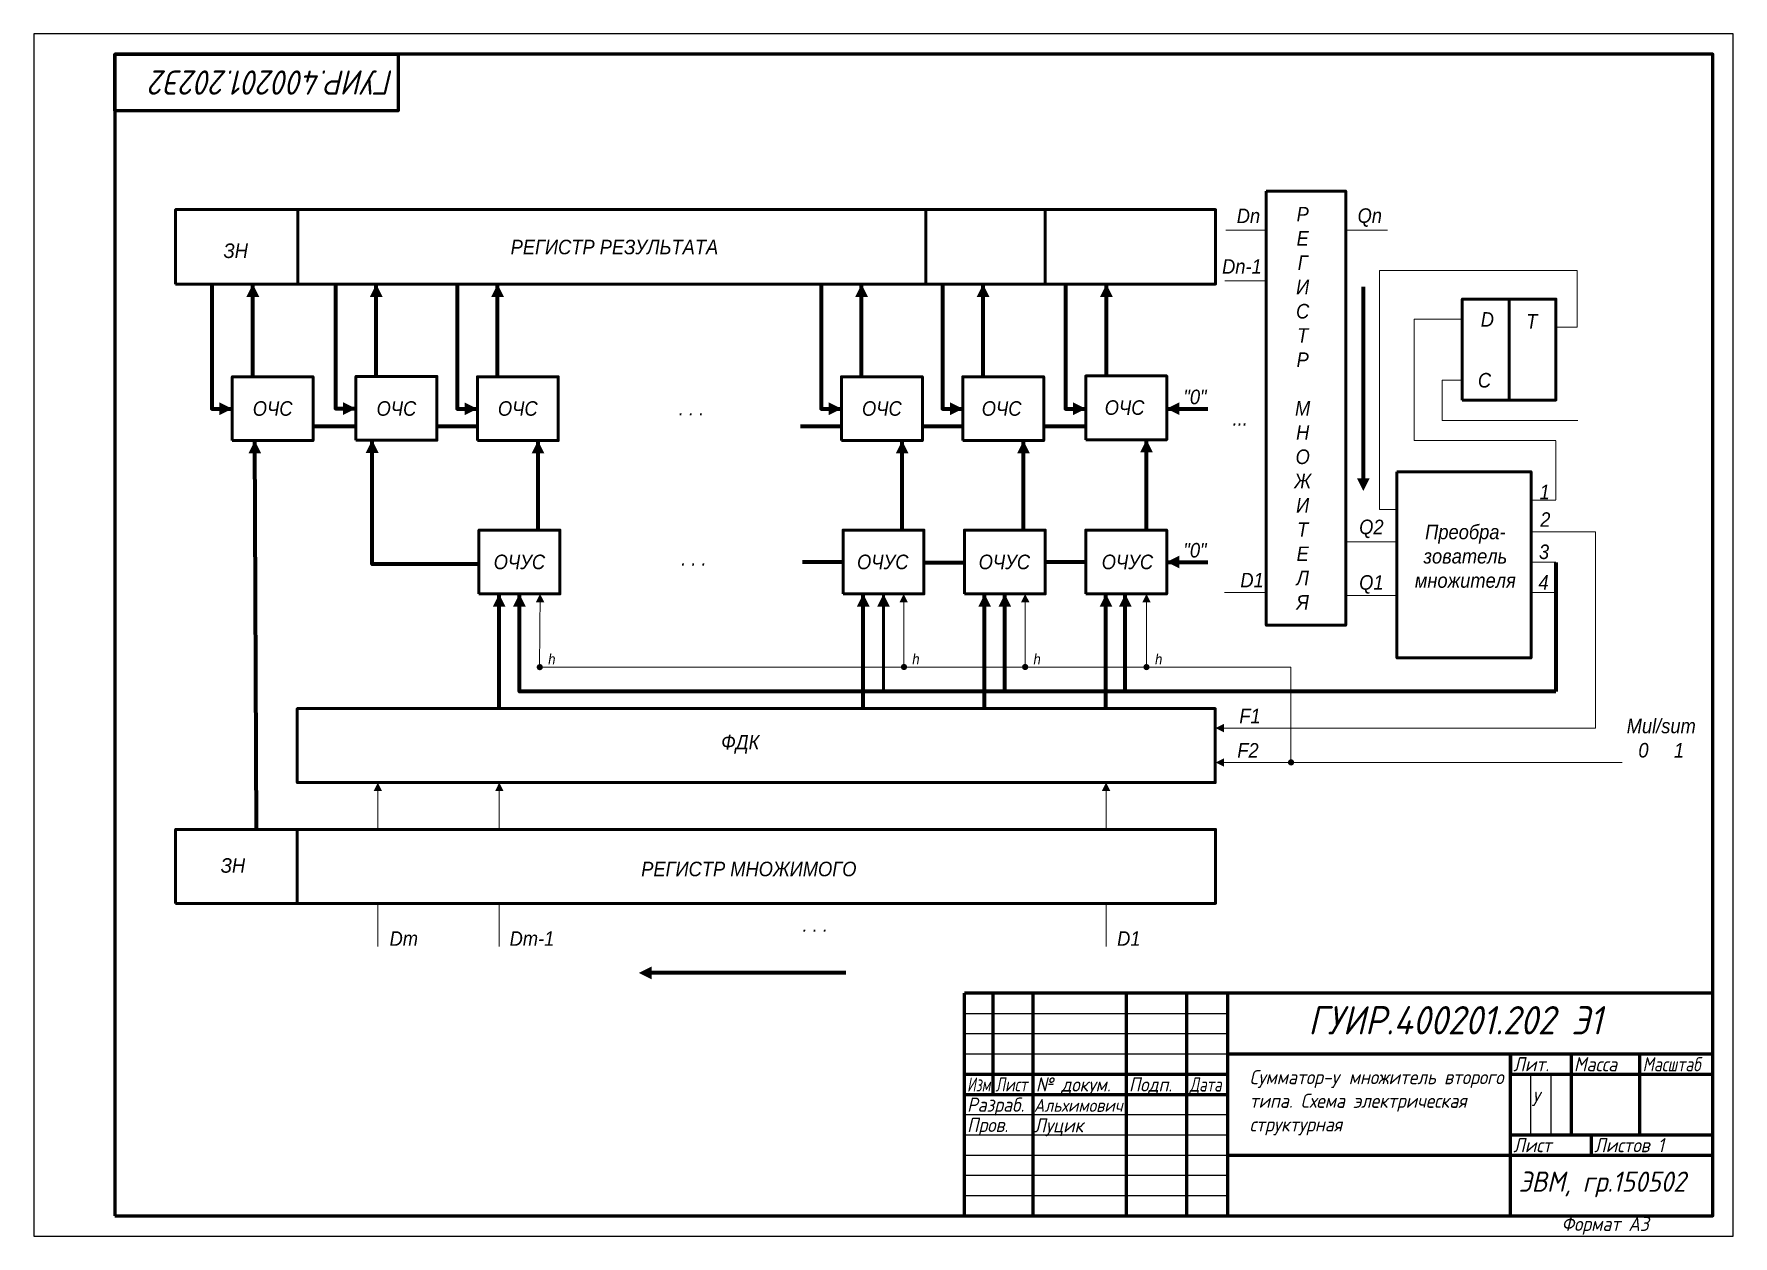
# Model space of a CAD drawing. Header units: millimetres. Extents: x 0 to 420, y 0 to 297.
import ezdxf

# ---------------------------------------------------------------- set-up
doc = ezdxf.new("R2010")
doc.units = ezdxf.units.MM
doc.header["$LTSCALE"] = 0.5
doc.layers.get('0').update_dxf_attribs({"lineweight": 60})
doc.layers.get('Defpoints').update_dxf_attribs({"color": 5})
doc.layers.add('4-текст', color=7, linetype='Continuous', true_color=0x00ad00)
for name, color, linetype in [('PDF_Geometry', 7, 'Continuous'), ('PDF_Solid Fills', 7, 'Continuous'), ('Блок-схема', 7, 'Continuous'), ('Соединительная_линия', 7, 'Continuous')]:
    doc.layers.add(name, color=color, linetype=linetype)
doc.styles.get("Standard").update_dxf_attribs({"font": 'ISOCPEUI.TTF', "width": 0.9})

msp = doc.modelspace()

# ---------------------------------------------------------------- hatches: boundary and pattern name
at = {"lineweight": 20}
h = msp.add_hatch(color=7, dxfattribs=at)
edge = h.paths.add_edge_path()
edge.add_arc((125.03, 140.56), 0.773, 0, 360)
h = msp.add_hatch(color=7, dxfattribs=at)
edge = h.paths.add_edge_path()
edge.add_arc((215.07, 140.59), 0.773, 0, 360)
h = msp.add_hatch(color=7, dxfattribs=at)
edge = h.paths.add_edge_path()
edge.add_arc((245.02, 140.59), 0.773, 0, 360)
h = msp.add_hatch(color=7, dxfattribs=at)
edge = h.paths.add_edge_path()
edge.add_arc((275.01, 140.57), 0.773, 0, 360)
h = msp.add_hatch(color=7, dxfattribs=at)
edge = h.paths.add_edge_path()
edge.add_arc((310.75, 117.02), 0.773, 0, 360)

# ---------------------------------------------------------------- linework, layer by layer
for p, q in [((304.6, 248.5), (294.6, 248.5)), ((353.1, 211.5), (348.1, 211.5)), ((348.1, 211.5), (348.1, 201.5)), ((348.1, 201.5), (381.6, 201.5))]:
    msp.add_line(p, q, dxfattribs=at)
at = {"color": 9, "linetype": 'Continuous', "lineweight": 20}
for p, q in [((341.22, 226.53), (341.22, 196.53)), ((341.22, 226.53), (353.22, 226.53)), ((341.22, 196.53), (376.22, 196.53)), ((376.22, 196.48), (376.22, 181.88)), ((370.09, 181.78), (376.17, 181.78)), ((370.14, 166.53), (376.22, 166.53)), ((370.1, 159.03), (376.1, 159.03))]:
    msp.add_line(p, q, dxfattribs=at)
at = {"color": 9, "linetype": 'Continuous', "lineweight": 50}
msp.add_line((65.1, 130.33), (65.1, 112.03), dxfattribs=at)
at = {"color": 0, "lineweight": 60}
for p, q in [((415, 60), (230, 60)), ((230, 5), (230, 60)), ((237, 60), (237, 35)), ((247, 5), (247, 60)), ((270, 60), (270, 5)), ((285, 5), (285, 60)), ((295, 60), (295, 5)), ((295, 45), (415, 45)), ((365, 5), (365, 45)), ((380, 45), (380, 25)), ((397, 25), (397, 45)), ((230, 40), (295, 40)), ((365, 40), (415, 40)), ((230, 35), (295, 35)), ((365, 25), (415, 25)), ((385, 20), (385, 25)), ((295, 20), (415, 20))]:
    msp.add_line(p, q, dxfattribs=at)
at = {"color": 0, "lineweight": -3}
for p, q in [((230, 55), (295, 55)), ((230, 50), (295, 50)), ((230, 45), (295, 45)), ((370, 25), (370, 40)), ((375, 40), (375, 25)), ((230, 30), (295, 30)), ((230, 25), (295, 25)), ((230, 20), (295, 20)), ((230, 15), (295, 15)), ((230, 10), (295, 10))]:
    msp.add_line(p, q, dxfattribs=at)
at = {"color": 0}
msp.add_line((365, 45), (365, 40), dxfattribs=at)
at = {"lineweight": 60}
msp.add_lwpolyline([(20, 5), (415, 5), (415, 292), (20, 292)], close=True, dxfattribs=at)
msp.add_lwpolyline([(20, 292), (90, 292), (90, 278), (20, 278)], close=True)
at = {"layer": 'Defpoints'}
msp.add_lwpolyline([(0, 0), (420, 0), (420, 297), (0, 297)], close=True, dxfattribs=at)
at = {"layer": 'PDF_Geometry', "lineweight": 90}
for points in [[(74.57, 235.21), (74.57, 204.44), (79.57, 204.43)], [(44, 235.19), (44, 204.42), (49, 204.41)], [(104.59, 235.18), (104.59, 204.41), (109.59, 204.4)], [(194.6, 235.19), (194.6, 204.42), (199.6, 204.41)], [(224.59, 235.18), (224.59, 204.41), (229.59, 204.4)], [(254.99, 235.19), (254.99, 204.42), (260, 204.42)], [(280, 204.41), (290.15, 204.41)], [(280, 166.53), (290.15, 166.52)]]:
    msp.add_lwpolyline(points, dxfattribs=at)
at = {"layer": 'PDF_Solid Fills', "lineweight": 90, "transparency": 33554559}
for points in [[(52.53, 232.05), (54.1, 235.19), (55.67, 232.05)], [(83.03, 232.05), (84.6, 235.19), (86.17, 232.05)], [(113.03, 232.03), (114.6, 235.17), (116.17, 232.03)], [(203.03, 232.05), (204.6, 235.19), (206.17, 232.05)], [(233.03, 232.05), (234.6, 235.19), (236.17, 232.05)], [(263.53, 232.05), (265.1, 235.19), (266.67, 232.05)], [(45.86, 205.98), (49, 204.41), (45.86, 202.84)], [(76.43, 206), (79.57, 204.43), (76.43, 202.86)], [(106.45, 205.97), (109.59, 204.4), (106.45, 202.83)], [(196.46, 205.97), (199.6, 204.41), (196.46, 202.84)], [(226.45, 205.97), (229.59, 204.4), (226.45, 202.84)], [(256.85, 205.98), (259.99, 204.41), (256.85, 202.84)], [(283.14, 202.84), (280, 204.41), (283.14, 205.98)], [(53.03, 193.39), (54.6, 196.53), (56.17, 193.39)], [(82.03, 193.51), (83.6, 196.64), (85.17, 193.51)], [(123.03, 193.39), (124.6, 196.53), (126.17, 193.39)], [(213.03, 193.39), (214.6, 196.53), (216.17, 193.39)], [(243.03, 193.39), (244.6, 196.53), (246.17, 193.39)], [(273.43, 193.63), (275, 196.76), (276.57, 193.63)], [(330.18, 187.23), (328.61, 184.1), (327.04, 187.23)], [(283.14, 164.96), (280, 166.53), (283.14, 168.1)], [(113.43, 155.51), (115, 158.64), (116.57, 155.51)], [(118.43, 155.51), (120, 158.64), (121.57, 155.51)], [(124.05, 156.54), (125.1, 158.64), (126.16, 156.54)], [(203.43, 155.51), (205, 158.64), (206.57, 155.51)], [(208.43, 155.51), (210, 158.64), (211.57, 155.51)], [(213.95, 156.54), (215, 158.64), (216.05, 156.54)], [(233.43, 155.51), (235, 158.64), (236.57, 155.51)], [(238.43, 155.51), (240, 158.64), (241.57, 155.51)], [(243.98, 156.54), (245.03, 158.64), (246.09, 156.54)], [(263.43, 155.49), (265, 158.63), (266.57, 155.49)], [(268.21, 155.51), (269.78, 158.64), (271.35, 155.51)], [(273.96, 156.54), (275.01, 158.64), (276.07, 156.54)], [(294.2, 124.45), (292.09, 125.5), (294.2, 126.55)], [(294.2, 115.95), (292.09, 117), (294.2, 118.05)], [(83.95, 109.92), (85, 112.03), (86.05, 109.92)], [(113.97, 109.92), (115.02, 112.03), (116.08, 109.92)], [(263.97, 109.92), (265.02, 112.03), (266.08, 109.92)], [(152.66, 63.43), (149.52, 65), (152.66, 66.57)]]:
    msp.add_solid(points, dxfattribs=at)
at = {"layer": 'Блок-схема', "linetype": 'Continuous', "lineweight": 50}
for points in [[(304.61, 258.18), (304.61, 150.89), (324.27, 150.89), (324.27, 258.18)], [(35, 235.19), (216.22, 235.19), (65.2, 235.16), (65.2, 253.6), (216.22, 253.6), (35, 253.6)], [(292.1, 253.6), (213.01, 253.6), (292.1, 253.6), (292.1, 235.19), (213.01, 235.19), (292.1, 235.19)], [(353.05, 206.53), (364.64, 206.53), (364.64, 231.51), (353.05, 231.51)], [(364.64, 206.53), (376.22, 206.53), (376.22, 231.51), (364.64, 231.51)], [(49, 196.53), (69, 196.53), (69, 212.29), (49, 212.29)], [(79.6, 196.64), (99.6, 196.64), (99.6, 212.41), (79.6, 212.41)], [(109.6, 196.53), (129.6, 196.53), (129.6, 212.29), (109.6, 212.29)], [(199.6, 196.53), (219.6, 196.53), (219.6, 212.29), (199.6, 212.29)], [(229.6, 196.53), (249.6, 196.53), (249.6, 212.29), (229.6, 212.29)], [(260, 196.76), (280, 196.76), (280, 212.53), (260, 212.53)], [(336.92, 188.83), (336.92, 142.85), (370.09, 142.85), (370.09, 188.83)], [(110, 158.64), (130, 158.64), (130, 174.41), (110, 174.41)], [(200, 158.64), (220, 158.64), (220, 174.41), (200, 174.41)], [(230, 158.64), (250, 158.64), (250, 174.41), (230, 174.41)], [(260, 158.64), (280, 158.64), (280, 174.41), (260, 174.41)], [(292, 130.33), (65.1, 130.33), (292, 130.33), (292, 112.03), (65.1, 112.03), (292, 112.03)], [(35, 82.19), (250.22, 82.19), (65.1, 82.19), (65.1, 100.47), (250.22, 100.47), (35, 100.47)], [(292.09, 100.45), (228.36, 100.45), (292.09, 100.45), (292.09, 82.17), (228.36, 82.17), (292.09, 82.17)]]:
    msp.add_lwpolyline(points, close=True, dxfattribs=at)
at = {"layer": 'Соединительная_линия', "linetype": 'Continuous', "lineweight": 50}
for p, q in [((220.5, 235.19), (220.5, 253.6)), ((250, 235.19), (250, 253.6)), ((209.97, 134.53), (210, 158.64))]:
    msp.add_line(p, q, dxfattribs=at)
at = {"layer": 'Соединительная_линия', "linetype": 'Continuous', "lineweight": 20}
for p, q in [((324.27, 248.53), (334.6, 248.53)), ((294.4, 236), (304.61, 236)), ((332.61, 238.53), (332.61, 179.53)), ((332.61, 179.53), (336.92, 179.53)), ((324.1, 171.53), (336.92, 171.53)), ((125, 140.56), (125.1, 158.64)), ((215.03, 140.56), (215, 158.64)), ((245, 140.56), (245.03, 158.64)), ((275, 140.45), (275.01, 158.64)), ((294.33, 159.03), (304.61, 159.03)), ((324.1, 158.23), (336.92, 158.23)), ((392.6, 117), (292.09, 117)), ((85, 100.45), (85, 112.03)), ((115.02, 100.45), (115.02, 112.03)), ((265.02, 100.45), (265.02, 112.03)), ((85.02, 82.17), (85.02, 71.53)), ((115.02, 82.17), (115.02, 71.53)), ((265.02, 82.17), (265.02, 71.53))]:
    msp.add_line(p, q, dxfattribs=at)
at = {"layer": 'Соединительная_линия', "linetype": 'Continuous', "lineweight": 90}
for p, q in [((54.1, 212.29), (54.1, 235.19)), ((84.6, 212.5), (84.6, 235.19)), ((114.6, 212.5), (114.6, 235.19)), ((204.6, 212.5), (204.6, 235.19)), ((234.6, 212.5), (234.6, 235.19)), ((265.1, 212.5), (265.1, 235.19)), ((328.61, 234.53), (328.61, 187.23)), ((79.6, 200), (69.22, 200)), ((109.6, 200), (99.45, 200)), ((199.6, 200), (189.45, 200)), ((229.6, 200), (219.45, 200)), ((260, 200), (249.85, 200)), ((55, 100.53), (54.6, 196.53)), ((124.6, 174.41), (124.6, 196.53)), ((214.6, 174.41), (214.6, 196.53)), ((244.6, 174.41), (244.6, 196.53)), ((275, 174.64), (275, 196.76)), ((199.89, 166.53), (190, 166.53)), ((230.11, 166.33), (219.9, 166.33)), ((260.11, 166.53), (250, 166.53)), ((376.22, 166.38), (376.22, 134.5)), ((115, 130.64), (115, 158.64)), ((205, 130.34), (205, 158.64)), ((235, 130.34), (235, 158.64)), ((239.97, 134.53), (240, 158.64)), ((265, 130.33), (265, 158.63)), ((269.72, 134.53), (269.78, 158.64)), ((200.66, 65), (152.66, 65))]:
    msp.add_line(p, q, dxfattribs=at)
at = {"layer": 'Соединительная_линия', "linetype": 'Continuous', "lineweight": 20}
for points in [[(376.22, 224.53), (381.47, 224.53), (381.47, 238.53), (332.61, 238.53)], [(370.09, 174.03), (385.97, 174.03), (385.97, 125.5), (292.09, 125.5)], [(310.72, 117), (310.72, 140.56), (125, 140.56)]]:
    msp.add_lwpolyline(points, dxfattribs=at)
at = {"layer": 'Соединительная_линия', "linetype": 'Continuous', "lineweight": 90}
for points in [[(110, 166), (83.6, 166), (83.6, 196.64)], [(376.22, 134.53), (120, 134.53), (120, 158.64)]]:
    msp.add_lwpolyline(points, dxfattribs=at)

# ---------------------------------------------------------------- texts
at = {"color": 0, "lineweight": -3, "width": 0.9}
msp.add_text('Формат А3', height=3.5, dxfattribs=at).set_placement((377.6, 1.25))
at = {"lineweight": 100, "attachment_point": 5}
for s, insert, char_height, width in [('{\\fArial|b0|i1|c0|p0;\\H1x;\\C7;Dn}', (300.21, 252.06), 3.5956, 12.7923), ('{\\fArial|b0|i1|c204|p0;\\H1x;\\C7;Р\\PЕ\\PГ\\PИ\\PС\\PТ\\PР\\fArial|b0|i1|c0|p0;\\P\\fArial|b0|i1|c204|p0;\\PМ\\PН\\PО\\PЖ\\PИ\\PТ\\PЕ\\PЛ\\PЯ}', (313.62, 204.53), 3.5956, 5.9697), ('\\C7;\\fArial|b0|i1|;\\H3.5956148073077;ЗН', (49.87, 243.42), 3.5956, 8.5282), ('\\C7;\\fArial|b0|i1|;\\H3.5956148073077;РЕГИСТР РЕЗУЛЬТАТА', (143.49, 244.34), 3.5956, 68.2254), ('{\\fArial|b0|i1|c0|p0;\\H1x;\\C7;Dn-1}', (298.6, 239.56), 3.5956, 12.7978), ('{\\fArial|b0|i1|c0|p0;\\H1x;\\C7;D}', (359.27, 226.47), 3.5956, 12.7923), ('\\C7;\\fArial|b0|i1|;\\H3.5956148073077;T', (370.26, 226), 3.5956, 8.5282), ('{\\fArial|b0|i1|c0|p0;\\C7;C}', (358.57, 211.42), 3.5956, 12.7923), ('\\C7;\\fArial|b0|i1|;\\H3.5956148073077;ОЧС', (59, 204.44), 3.5956, 12.7923), ('\\C7;\\fArial|b0|i1|;\\H3.5956148073077;ОЧС', (89.6, 204.44), 3.5956, 12.7923), ('\\C7;\\fArial|b0|i1|;\\H3.5956148073077;ОЧС', (119.6, 204.44), 3.5956, 12.7923), ('\\C7;\\fArial|b0|i1|;\\H3.5956148073077;ОЧС', (209.6, 204.44), 3.5956, 12.7923), ('\\C7;\\fArial|b0|i1|;\\H3.5956148073077;ОЧС', (239.2, 204.44), 3.5956, 12.7923), ('\\C7;\\fArial|b0|i1|;\\H3.5956148073077;ОЧС', (269.6, 204.67), 3.5956, 12.7923), ('{\\fArial|b0|i1|c0|p0;\\C7;"0"}', (287, 207.3), 3.5956, 12.7923), ('{\\fArial|b0|i1|c0|p0;\\H1x;\\C7;. . .}', (162.53, 204.54), 3.5956, 12.7923), ('{\\fArial|b0|i1|c0|p0;\\C7;...}', (298.18, 202.04), 3.5956, 12.7978), ('\\C7;\\fArial|b0|i1|;\\H3.5956148073077;1', (373.44, 183.85), 3.5956, 7.3437), ('\\C7;\\fArial|b0|i1|;\\H3.5956148073077;2', (373.61, 177.03), 3.5956, 7.3437), ('\\C7;\\fArial|b0|i1|;\\H3.5956148073077;Преобра-\\Pзователь\\Pмножителя', (353.83, 167.94), 3.5956, 29.5538), ('\\C7;\\fArial|b0|i1|;\\H3.5956148073077;ОЧУС', (120, 166.53), 3.5956, 17.3535), ('\\C7;\\fArial|b0|i1|;\\H3.5956148073077;ОЧУС', (209.82, 166.53), 3.5956, 17.3535), ('\\C7;\\fArial|b0|i1|;\\H3.5956148073077;ОЧУС', (239.88, 166.53), 3.5956, 17.3535), ('\\C7;\\fArial|b0|i1|;\\H3.5956148073077;ОЧУС', (270.3, 166.53), 3.5956, 17.3535), ('{\\fArial|b0|i1|c0|p0;\\C7;"0"}', (287, 169.42), 3.5956, 12.7923), ('\\C7;\\fArial|b0|i1|;\\H3.5956148073077;3', (373.28, 169.03), 3.5956, 7.3437), ('{\\fArial|b0|i1|c0|p0;\\H1x;\\C7;. . .}', (163.13, 167.47), 3.5956, 12.7923), ('\\C7;\\fArial|b0|i1|;\\H3.5956148073077;4', (373.17, 161.5), 3.5956, 7.3437), ('\\C7;\\fArial|b0|i1|;\\H2.5683265227824;h', (128.02, 142.53), 2.5683, 5.9697), ('\\C7;\\fArial|b0|i1|;\\H2.5683265227824;h', (218.02, 142.56), 2.5683, 5.9697), ('\\C7;\\fArial|b0|i1|;\\H2.5683265227824;h', (247.98, 142.53), 2.5683, 5.9697), ('\\C7;\\fArial|b0|i1|;\\H2.5683265227824;h', (278.03, 142.5), 2.5683, 5.9697), ('\\C7;\\fArial|b0|i1|;\\H3.5956148073077;F1', (300.6, 128.5), 3.5956, 12.7923), ('{\\fArial|b0|i1|c0|p0;\\H1x;\\C7;Mul/sum\\P0     1}', (402.26, 123), 3.5956, 21.3204), ('\\C7;\\fArial|b0|i1|;\\H3.5956148073077;ФДК', (174.6, 121.5), 3.5956, 25.5845), ('\\C7;\\fArial|b0|i1|;\\H3.5956148073077;F2', (300.1, 120), 3.5956, 12.7923), ('\\C7;\\fArial|b0|i1|;\\H3.5956148073077;ЗН', (49.19, 91.53), 3.5956, 8.5282), ('\\C7;\\fArial|b0|i1|;\\H3.5956148073077;РЕГИСТР МНОЖИМОГО', (176.71, 90.66), 3.5956, 68.2254), ('{\\fArial|b0|i1|c0|p0;\\H1x;\\C7;. . .}', (193.13, 76.97), 3.5956, 12.7923), ('{\\fArial|b0|i1|c0|p0;\\C7;Dm}', (91.42, 73.5), 3.5956, 12.7923), ('{\\fArial|b0|i1|c0|p0;\\C7;Dm-1}', (123.1, 73.5), 3.5956, 12.7923), ('\\C7;\\fArial|b0|i1|;\\H3.5956148073077;D1', (270.64, 73.5), 3.5956, 12.7923)]:
    msp.add_mtext(s, dxfattribs=dict(at, insert=insert, char_height=char_height, width=width))
at = {"lineweight": 20, "char_height": 3.5956, "width": 12.7923, "attachment_point": 5}
for s, insert in [('{\\fArial|b0|i1|c0|p0;\\H1x;\\C7;Qn}', (330.21, 251.63)), ('\\C7;\\fArial|b0|i1|;\\H3.5956148073077;Q2', (330.61, 174.71)), ('\\C7;\\fArial|b0|i1|;\\H3.5956148073077;D1', (301.1, 162.06)), ('\\C7;\\fArial|b0|i1|;\\H3.5956148073077;Q1', (330.61, 160.99))]:
    msp.add_mtext(s, dxfattribs=dict(at, insert=insert))
at = {"layer": '4-текст', "color": 0, "lineweight": -3}
for s, height, width, p in [('Лит.', 3.5, 0.9, (365.67, 40.7)), ('Масса', 3.5, 0.9, (380.67, 40.7)), ('Масштаб', 3.5, 0.8, (397.67, 40.7)), ('Изм.', 3.5, 0.7, (230.67, 35.7)), ('Лист', 3.5, 0.75, (237.67, 35.7)), ('№ докум.', 3.5, 0.9, (247.67, 35.7)), ('Подп.', 3.5, 0.9, (270.67, 35.7)), ('Дата', 3.5, 0.75, (285.67, 35.7)), ('Разраб.', 3.5, 0.9, (230.67, 30.7)), ('Альхимович', 3.2, 0.9, (247.16, 30.68)), ('У', 3.5, 0.9, (370.18, 32.13)), ('Пров.', 3.5, 0.9, (230.67, 25.7)), ('Луцик', 3.5, 0.9, (247.23, 25.62)), ('Лист', 3.5, 0.9, (365.67, 20.7)), ('Листов 1', 3.5, 0.9, (385.67, 20.7)), ('ЭВМ, гр.150502', 5, 0.9, (367, 10.93))]:
    msp.add_text(s, height=height, dxfattribs=dict(at, width=width)).set_placement(p)
at = {"layer": '4-текст', "color": 0, "insert": (89, 282), "char_height": 6, "width": 109.2169, "attachment_point": 1, "rotation": 180}
msp.add_mtext('{\\fISOCPEUR|b0|i1|c204|p34;ГУИР}.{\\fISOCPEUR|b0|i1|c204|p34;400201}.{\\fISOCPEUR|b0|i1|c204|p34;2}0{\\fISOCPEUR|b0|i1|c204|p34;2Э2}', dxfattribs=at)
at = {"layer": '4-текст', "color": 0, "attachment_point": 1}
for s, insert, char_height, width in [('{\\fISOCPEUR|b0|i1|c204|p34;ГУИР}.{\\fISOCPEUR|b0|i1|c204|p34;400201}.{\\fISOCPEUR|b0|i1|c204|p34;2}0{\\fISOCPEUR|b0|i1|c204|p34;2 Э1}', (315, 56.81), 7, 109.2169), ('\\pxl1,t1;{\\fISOCPEUR|b0|i1|c204|p34;Сумматор-у^Iмножитель второго типа. Схема электрическая структурная}', (297, 41), 3.5, 78.3947)]:
    msp.add_mtext(s, dxfattribs=dict(at, insert=insert, char_height=char_height, width=width))

doc.saveas('drawing.dxf')
